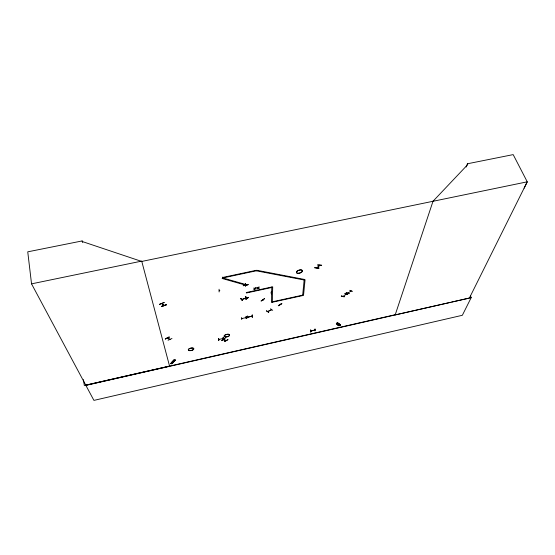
<?xml version="1.0" encoding="UTF-8"?>
<svg xmlns="http://www.w3.org/2000/svg" width="555" height="555" viewBox="0 0 555 555"><rect width="100%" height="100%" fill="white"/><g stroke="black" fill="none" stroke-linecap="round" stroke-linejoin="round"><path stroke-width="0.83" d="M348.915 293.775C343.039 291.583 347.867 294.101 349.033 293.449M344.135 296.696L341.263 296.113L344.155 296.661M271.784 287.011L271.437 302.44L303.516 295.392L305.056 279.796L304.147 279.991L256.292 270.812L222.777 277.958L222.111 278.457L246.288 285.339L246.947 284.854L222.777 277.958L222.638 277.091M272.325 302.246L272.706 286.81L246.337 292.527L246.358 292.991L271.77 287.476M270.937 292.797L271.263 292.714M271.624 291.5L271.319 293.928L271.333 291.354M264.437 298.576L261.134 300.893M224.99 338.467L221.709 340.43M169.157 337.121L165.362 338.973M302.642 295.586L304.147 279.991L304.737 279.498L256.889 270.285L256.292 270.812L256.285 270.306L222.728 277.451M266.365 311.015L268.696 312.285M268.738 312.305L266.525 310.696M310.828 331.945L310.703 330.01M240.842 298.583L242.521 300.463L240.828 298.375M242.271 300.553L240.655 298.666M246.129 299.381L246.045 297.071M241.619 317.488L241.702 319.583M262.786 300.026L263.153 300.102M218.677 340.506L218.656 338.488L218.878 340.416M219.093 291.958L219.086 289.231M316.94 267.933L319.742 265.221M246.184 297.862L241.758 299.575M226.322 340.513L223.554 339.632M433.115 200.938L395.174 314.921L449.987 302.489M466.186 167.02L467.393 163.78L513.188 154.609L527.25 181.818L524.135 188.187M318.917 267.905L318.841 268.28L314.983 267.739M318.945 268.141L314.976 267.76M338.966 325.716C340.146 325.861 336.961 323.322 336.455 323.392C337.121 326.722 344.003 326.021 337.613 322.767L336.337 323.322M337.364 322.878L339.924 325.369L337.364 322.878L340.229 325.112M338.932 325.799L336.344 323.378L339.174 325.688M470.515 296.051L471.195 297.626L462.343 315.289L93.913 400.391L31.538 283.855L27.75 251.831L82.126 240.939L82.744 242.563M170.024 339.334L167.381 338.064M263.049 300.109L262.827 300.012M280.046 304.57L279.699 304.473M319.708 265.283L317.078 267.947M223.332 339.716L226.162 340.576M346.285 292.79L349.109 293.664M344.169 296.876L341.401 296.023M347.68 293.2L351.19 291M170.732 363.594L173.826 359.987L175.262 360.035L172.154 363.698L170.829 363.698L173.93 360.035L170.857 363.692M161.88 303.654L163.933 305.257M164.113 305.451L162.018 303.543M171.897 363.698L175.241 360.049M310.828 331.064L314.928 330.052M167.208 338.148L169.844 339.389M311.279 331.016L311.209 330.683M255.897 287.566L254.967 288.524L253.899 287.996M253.947 289.266L254.398 289.419L254.905 288.295M433.004 201.278L467.761 164.557L467.393 163.78M259.019 286.893L258.082 287.851L257.021 287.324M257.055 288.593L257.506 288.746L258.013 287.622M254.01 289.502L254.717 288.461M255.917 288.843L255.175 288.621L255.966 287.795M257.125 288.829L257.832 287.788M259.025 288.17L258.29 287.941L259.081 287.122M321.581 265.179L317.689 264.957M314.872 267.899L314.942 267.517M338.966 325.667L339.327 325.625M267.725 311.639L271.652 309.739M350.746 291.181L351.149 291.028M219.759 290.64L219.26 290.744M245.039 285.103L245.428 285.006M161.859 303.606L162.005 303.8M246.614 298.201L246.212 298.285M218.85 339.459L223.186 338.488M242.153 318.521L241.723 318.619M261.148 301.081L264.506 298.805M278.353 305.736C284.625 301.316 281.364 304.549 278.284 305.514M344.877 293.727L347.527 294.441M349.678 290.314L352.536 291.368M342.914 296.46L343.073 296.224M345.994 294.441L342.976 296.419M347.86 293.2L348.061 292.957M267.676 311.556L271.575 309.676M221.764 340.652L225.039 338.689M224.775 341.54L228.056 339.598L224.581 341.304M169.185 337.169L165.244 338.973L169.136 336.94M168.075 340.25L171.981 338.467M246.323 298.028L241.8 299.554M272.706 310.349L270.479 308.774M336.607 323.565L337.877 323.01M337.752 324.585L339.022 324.03M338.016 324.821L339.285 324.273M338.259 325.036L339.521 324.481M338.522 325.272L339.785 324.717M338.696 325.431L339.965 324.876M159.521 304.355L164.19 302.44M159.528 304.334L164.127 302.558M161.887 306.485C168.97 302.94 167.201 305.472 161.72 306.145M161.769 306.388L166.444 304.688M245.289 296.647L247.176 298.632M246.136 317.654L245.816 317.724M321.671 265.352L317.682 265.019M310.793 330.197L310.64 332.05L310.731 329.989M310.918 331.113L314.886 330.003M85.845 385.184L395.243 314.713M169.566 366.113L84.311 385.461L83.451 379.599M451.673 302.1L469.384 298.084L527.25 181.818L141.719 261.447L82.216 241.508L82.126 240.939M85.872 385.406L471.195 297.626M223.235 339.265L223.325 337.475L223.533 339.417M252.192 316.128L247.745 317.196L252.192 316.197M252.206 316.981C253.309 316.537 251.581 312.382 252.296 317.162M272.339 301.809L302.683 295.142M246.198 318.417L246.503 318.591L246.136 316.301M241.807 318.605L246.129 317.557M254.995 288.787L255.98 289.072M258.103 288.114L259.088 288.399M248.543 297.307L243.874 298.68L248.605 297.66M219.308 290.647L219.752 290.549M248.175 284.562L243.291 285.693M243.305 285.756L248.168 284.646L243.243 285.52M31.538 283.855L141.705 261.107L169.615 366.307M339.993 325.265L337.378 322.92L340.194 325.251M171.557 362.609L172.889 362.602M171.245 362.977L172.577 362.977M171.044 363.22L172.376 363.22M173.486 360.313L174.818 360.313M172.14 361.909L173.479 361.909M171.835 362.276L173.167 362.276M245.386 296.828L247.204 298.652M315.101 329.039L314.893 330.718M252.248 315.046L252.268 317.203M245.56 283.758L245.567 286.276L245.435 283.563M223.318 339.438L223.117 337.509L223.29 339.48M246.42 316.447L246.503 318.577M278.52 305.77L281.801 303.529M344.835 293.782L347.61 294.587M253.961 288.232L254.78 288.697M257.083 287.559L257.895 288.024M174.998 360.035L171.717 363.698L175.158 359.987L171.752 363.705L172.189 363.692M336.337 323.322L339.091 325.723M336.587 323.211L339.237 325.598M166.465 304.723L166.299 304.376M314.914 329.066L314.969 330.863M246.059 296.856L245.921 299.464L246.115 299.18M247.634 315.871L247.71 317.98M246.253 316.482L246.253 318.639L246.253 316.482M189.893 350.684A2.796 1.179 -13.1 0 0 193.792 348.762A2.796 1.179 -13.1 0 0 189.519 348.672A2.796 1.179 -13.1 0 0 189.893 350.684M189.865 350.587A2.81 1.186 -13.1 0 0 193.785 348.651A2.81 1.186 -13.1 0 0 189.484 348.561A2.81 1.186 -13.1 0 0 189.865 350.587M225.601 337.024A2.803 1.207 -14.3 0 0 229.603 335.06A2.803 1.207 -14.3 0 0 225.42 334.915A2.803 1.207 -14.3 0 0 225.601 337.024M225.566 336.927A2.817 1.214 -14.3 0 0 229.597 334.949A2.817 1.214 -14.3 0 0 225.385 334.811A2.817 1.214 -14.3 0 0 225.566 336.927M297.813 273.282A3.094 1.485 -17.6 0 0 302.406 270.965A3.094 1.485 -17.6 0 0 298.056 270.556A3.101 1.492 -17.6 0 0 297.813 273.289A3.101 1.492 -17.6 0 0 302.413 270.972A3.101 1.492 -17.6 0 0 298.056 270.556A3.094 1.485 -17.6 0 0 297.813 273.282"/></g></svg>
